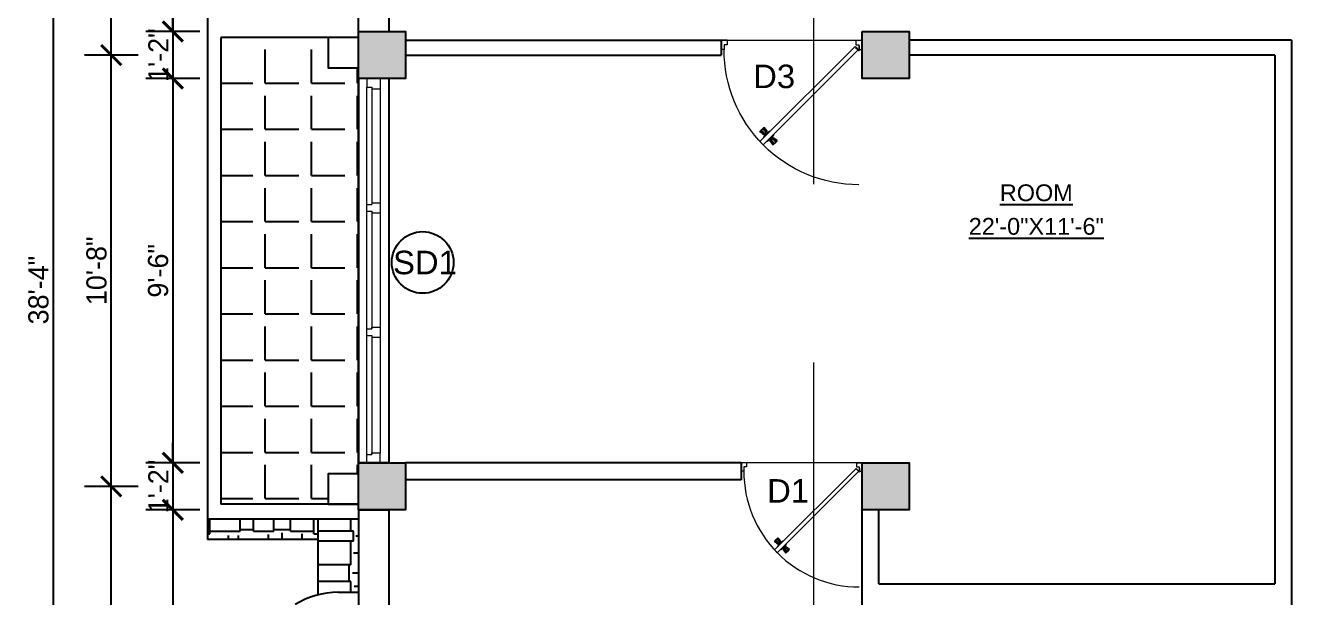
# Model space of a CAD drawing. Header units: inches. Extents: x 3672 to 10975, y -27382 to -746.
# Drawn here: x 8136.3 to 8513.5, y -23755.8 to -23585.3 of the extents above; entities that cross this region are included whole.
import ezdxf

# ---------------------------------------------------------------- set-up
doc = ezdxf.new("R2010")
doc.units = ezdxf.units.IN
doc.header["$LTSCALE"] = 17
doc.header["$MEASUREMENT"] = 0
doc.linetypes.add('21_FP_00$0$HIDDEN', pattern=[0.375, 0.25, -0.125])
doc.linetypes.add('PHANTOM2', pattern=[1.25, 0.625, -0.125, 0.125, -0.125, 0.125, -0.125])
for name, color, linetype, lineweight in [('25 BOT BAR', 12, 'Continuous', 25), ('aa_section_line', 2, 'PHANTOM2', 13), ('DOOR & WIN', 1, 'Continuous', 25), ('OUTLINE', 1, 'Continuous', 25), ('PUERTAS', 7, 'Continuous', 9), ('TEXT', 231, 'Continuous', 20), ('WINDOW FRAME PLAN', 162, 'Continuous', 18)]:
    doc.layers.add(name, color=color, linetype=linetype, lineweight=lineweight)
doc.styles.add('ARCHITECTURE', font='stylu.ttf')
doc.styles.add('DIMTEXT', font='arial.ttf', dxfattribs={"height": 6})
doc.dimstyles.new('8 SCALE', dxfattribs={"dimscale": 0, "dimtxt": 6, "dimasz": 6, "dimexe": 8, "dimexo": 8, "dimgap": 1.25, "dimtad": 1, "dimdec": 0, "dimzin": 3, "dimdsep": 46, "dimlunit": 4, "dimtxsty": 'ARCHITECTURE', "dimblk": 'ARCHTICK', "dimcen": 8, "dimdle": 8, "dimclrd": 5, "dimclre": 5, "dimclrt": 7, "dimadec": 0, "dimazin": 0, "dimtfac": 0.75, "dimtdec": 0, "dimtix": 1, "dimtmove": 2, "dimatfit": 3, "dimldrblk": 'ARCHTICK', "dimfxl": 8, "dimfxlon": 1, "dimtolj": 1, "dimtzin": 0, "dimlwd": -1, "dimlwe": -1, "dimarcsym": 0})

# ---------------------------------------------------------------- blocks, each defined once
blk = doc.blocks.new('3ft')
at = {"layer": 'PUERTAS', "color": 6}
for p, q in [((1.01, 2.52), (25.23, 26.74)), ((26.05, 25.92), (25.23, 26.74)), ((26.05, 25.92), (1.77, 1.64)), ((0, 2.4), (0, 0)), ((0.72, 2.4), (0, 2.4)), ((1.6, 0), (0, 0)), ((0.72, 1.52), (0.72, 2.44)), ((0.8, 1.52), (0.72, 1.52)), ((0.8, 1.52), (0.8, 2.41)), ((0.8, 1.2), (0.8, 1.52)), ((1.6, 1.2), (0.8, 1.2)), ((1.57, 1.84), (0.94, 2.47)), ((1.63, 1.89), (0.97, 2.55)), ((1.63, 1.89), (1.57, 1.84)), ((1.77, 1.64), (1.57, 1.84)), ((1.6, 0), (1.6, 1.2)), ((34.4, 0), (34.4, 1.2)), ((34.4, 1.2), (35.2, 1.2)), ((34.4, 0), (36, 0)), ((35.2, 1.2), (35.2, 2.4)), ((35.2, 2.4), (36, 2.4)), ((36, 0), (36, 2.4))]:
    blk.add_line(p, q, dxfattribs=at)
at = {"layer": 'PUERTAS', "color": 8}
for p, q in [((22.13, 26.28), (22.27, 26.42)), ((22.29, 26.41), (22.27, 26.42)), ((23.3, 25.66), (22.5, 26.56)), ((23.41, 25.77), (22.65, 26.71)), ((23.46, 25.83), (22.72, 26.75)), ((22.57, 24.94), (21.65, 25.68)), ((22.63, 24.99), (21.69, 25.75)), ((22.74, 25.1), (21.84, 25.9)), ((22.13, 26.28), (21.98, 26.13)), ((22.88, 25.24), (22.01, 26.06)), ((23.16, 25.52), (22.34, 26.39)), ((22.69, 24.32), (23.02, 24.83)), ((22.95, 24.96), (22.84, 25.07)), ((22.98, 24.99), (22.86, 25.1)), ((23.03, 25.04), (22.91, 25.15)), ((22.91, 24.53), (23.1, 24.91)), ((23.11, 25.12), (22.99, 25.23)), ((23.13, 24.76), (23.18, 24.99)), ((23.28, 25.3), (23.17, 25.41)), ((23.36, 25.37), (23.25, 25.49)), ((23.31, 24.94), (23.28, 25.08)), ((23.41, 25.43), (23.3, 25.54)), ((23.46, 25.09), (23.32, 25.13)), ((23.44, 25.45), (23.33, 25.56)), ((23.64, 25.27), (23.41, 25.22)), ((23.87, 25.49), (23.49, 25.3)), ((24.08, 25.71), (23.57, 25.38)), ((23.63, 23.38), (24.14, 23.72)), ((23.84, 23.6), (24.22, 23.79)), ((24.07, 23.82), (24.3, 23.88)), ((24.25, 24), (24.39, 23.97)), ((24.25, 23.26), (24.99, 22.34)), ((24.27, 23.64), (24.38, 23.53)), ((24.3, 23.67), (24.41, 23.56)), ((24.3, 23.32), (25.06, 22.38)), ((24.35, 23.72), (24.46, 23.61)), ((24.4, 24.15), (24.43, 24.01)), ((24.41, 23.43), (25.2, 22.53)), ((24.43, 23.8), (24.54, 23.69)), ((24.58, 24.33), (24.52, 24.1)), ((24.55, 23.57), (25.37, 22.7)), ((24.6, 23.97), (24.72, 23.86)), ((24.8, 24.56), (24.61, 24.18)), ((25.02, 24.77), (24.68, 24.26)), ((24.68, 24.05), (24.79, 23.94)), ((24.73, 24.1), (24.85, 23.99)), ((24.76, 24.13), (24.87, 24.02)), ((24.83, 23.85), (25.7, 23.03)), ((24.97, 23.99), (25.87, 23.2)), ((25.08, 24.1), (26.02, 23.34)), ((25.14, 24.15), (26.06, 23.41)), ((25.58, 22.82), (25.43, 22.67)), ((25.58, 22.82), (25.73, 22.97)), ((25.72, 22.98), (25.73, 22.97)), ((0, 0), (36, 0))]:
    blk.add_line(p, q, dxfattribs=at)
at = {"layer": 'PUERTAS', "color": 1}
for p, q in [((22.58, 26.7), (22.14, 26.26)), ((22.67, 26.73), (22.17, 26.23)), ((22.61, 26.67), (22.58, 26.7)), ((23.45, 25.91), (22.79, 26.73)), ((21.67, 25.73), (22.17, 26.23)), ((22.49, 24.95), (21.67, 25.61)), ((21.7, 25.82), (22.14, 26.26)), ((21.73, 25.79), (21.7, 25.82)), ((22.6, 24.96), (23.02, 25.38)), ((22.61, 24.25), (22.92, 24.72)), ((22.62, 24.13), (22.61, 24.14)), ((22.7, 25.07), (22.71, 25.06)), ((22.82, 25.06), (23.08, 25.32)), ((22.94, 24.95), (22.83, 25.07)), ((22.92, 24.72), (22.92, 24.72)), ((22.93, 24.94), (23.19, 25.21)), ((22.93, 24.84), (22.93, 24.83)), ((23.44, 25.81), (23.02, 25.38)), ((23.34, 25.58), (23.08, 25.32)), ((23.46, 25.47), (23.19, 25.21)), ((23.33, 25.7), (23.34, 25.69)), ((23.45, 25.46), (23.33, 25.57)), ((23.44, 23.31), (23.45, 23.3)), ((23.56, 23.3), (24.03, 23.61)), ((23.57, 25.47), (23.57, 25.47)), ((24.15, 25.79), (23.68, 25.48)), ((23.68, 25.48), (23.68, 25.48)), ((24.03, 23.61), (24.03, 23.62)), ((24.14, 23.62), (24.14, 23.62)), ((24.25, 23.62), (24.51, 23.89)), ((24.27, 25.78), (24.26, 25.79)), ((24.26, 23.29), (24.69, 23.71)), ((24.26, 23.63), (24.37, 23.52)), ((24.26, 23.18), (24.92, 22.37)), ((24.37, 23.52), (24.63, 23.77)), ((24.37, 23.4), (24.37, 23.4)), ((24.78, 24.15), (24.51, 23.89)), ((24.89, 24.03), (24.63, 23.77)), ((25.11, 24.14), (24.69, 23.71)), ((24.77, 24.14), (24.88, 24.03)), ((24.79, 24.38), (24.78, 24.37)), ((24.78, 24.26), (24.78, 24.26)), ((25.1, 24.84), (24.79, 24.38)), ((25, 24.03), (25, 24.03)), ((25.04, 22.36), (25.54, 22.86)), ((25.09, 24.96), (25.1, 24.95)), ((25.13, 22.39), (25.57, 22.83)), ((25.22, 24.14), (26.03, 23.48)), ((26.04, 23.37), (25.54, 22.86)), ((26.01, 23.27), (25.57, 22.83)), ((25.98, 23.3), (26.01, 23.27)), ((25.1, 22.42), (25.13, 22.39))]:
    blk.add_line(p, q, dxfattribs=at)
at = {"layer": 'PUERTAS', "color": 2}
for p, q in [((21.99, 26.11), (21.98, 26.13)), ((25.42, 22.68), (25.43, 22.67))]:
    blk.add_line(p, q, dxfattribs=at)
at = {"layer": 'PUERTAS', "color": 6}
for radius in [0.155, 0.0752]:
    blk.add_circle((0.82, 2.56), radius, dxfattribs=at)
blk.add_arc((0.82, 2.56), 34.38, 359.7285, 90.0333, dxfattribs=at)
at = {"layer": 'PUERTAS', "color": 1}
for centre, start, end in [((22.73, 26.68), 38.9236, 135), ((22.54, 25.01), 231.0764, 315), ((22.67, 24.2), 135, 225), ((22.77, 25.12), 225, 315), ((22.99, 24.89), 135, 219.7428), ((22.87, 24.78), 315, 39.7428), ((23.28, 25.63), 315, 45), ((23.39, 25.86), 315, 38.9236), ((23.51, 23.36), 225, 315), ((23.51, 25.41), 50.2572, 135), ((23.62, 25.53), 230.2572, 315), ((24.09, 23.56), 50.2572, 135), ((24.2, 23.68), 230.2572, 315), ((24.2, 25.73), 45, 135), ((24.32, 23.23), 135, 218.9236), ((24.42, 23.46), 135, 225), ((24.84, 24.31), 135, 219.7428), ((24.72, 24.21), 315, 39.7428), ((24.94, 23.98), 45, 135), ((25.04, 24.89), 315, 45), ((25.17, 24.08), 51.0764, 135), ((25.98, 23.42), 315, 51.0764), ((24.98, 22.42), 218.9236, 315)]:
    blk.add_arc(centre, 0.08, start, end, dxfattribs=at)
blk = doc.blocks.new('*U2796')
at = {"color": 3, "xscale": -1}
blk.add_blockref('3ft', (42, 0), dxfattribs=at)
blk = doc.blocks.new('*U2797')
at = {"layer": 'PUERTAS', "color": 2}
for p, q in [((11.61, 30.24), (12.57, 31.2)), ((11.61, 30.24), (39.94, 1.92)), ((40.83, 2.94), (12.57, 31.2)), ((16.34, 30.46), (16.36, 30.48)), ((12.35, 26.47), (12.33, 26.45)), ((0, 0), (0, 2.8)), ((0.93, 2.8), (0, 2.8)), ((1.87, 0), (0, 0)), ((0.93, 1.4), (0.93, 2.8)), ((1.87, 1.4), (0.93, 1.4)), ((1.87, 0), (1.87, 1.4)), ((39.94, 1.92), (40.16, 2.14)), ((40.1, 2.21), (40.86, 2.97)), ((40.1, 2.21), (40.16, 2.14)), ((40.13, 0), (40.13, 1.4)), ((40.13, 1.4), (41.07, 1.4)), ((40.13, 0), (42, 0)), ((40.16, 2.14), (40.9, 2.88)), ((41.07, 1.77), (41.07, 2.81)), ((41.07, 1.4), (41.07, 1.77)), ((41.07, 1.77), (41.16, 1.77)), ((41.16, 1.77), (41.16, 2.85)), ((41.16, 2.8), (42, 2.8)), ((42, 2.8), (42, 0))]:
    blk.add_line(p, q, dxfattribs=at)
at = {"layer": 'PUERTAS', "color": 8}
for p, q in [((14.63, 30.14), (15.5, 31.21)), ((14.69, 30.07), (15.57, 31.16)), ((14.82, 29.94), (15.74, 30.99)), ((14.98, 29.77), (15.94, 30.79)), ((15.31, 29.45), (16.33, 30.41)), ((15.47, 29.29), (16.52, 30.21)), ((15.99, 30.81), (16.01, 30.83)), ((16.19, 30.65), (16.01, 30.83)), ((16.19, 30.65), (16.36, 30.48)), ((12.67, 28.18), (11.59, 27.31)), ((12.74, 28.12), (11.65, 27.23)), ((12.87, 27.99), (11.82, 27.06)), ((12, 26.81), (11.98, 26.79)), ((12.15, 26.62), (11.98, 26.79)), ((13.04, 27.82), (12.01, 26.87)), ((12.15, 26.62), (12.33, 26.45)), ((13.36, 27.5), (12.4, 26.48)), ((13.52, 27.34), (12.6, 26.28)), ((13.65, 27.21), (12.77, 26.11)), ((12.82, 28.9), (13.2, 28.3)), ((13.71, 27.14), (12.84, 26.06)), ((13.12, 28.15), (12.99, 28.02)), ((13.14, 28.12), (13.01, 27.99)), ((13.06, 28.65), (13.29, 28.21)), ((13.2, 28.06), (13.07, 27.93)), ((13.3, 27.97), (13.17, 27.84)), ((13.33, 28.39), (13.39, 28.12)), ((13.5, 27.76), (13.37, 27.63)), ((13.59, 27.67), (13.46, 27.54)), ((13.54, 28.18), (13.49, 28.01)), ((13.65, 27.61), (13.52, 27.48)), ((13.71, 28), (13.54, 27.96)), ((13.68, 27.58), (13.55, 27.45)), ((13.92, 27.79), (13.65, 27.86)), ((14.18, 27.53), (13.75, 27.76)), ((14.43, 27.28), (13.83, 27.67)), ((13.91, 29.99), (14.5, 29.61)), ((14.16, 29.74), (14.59, 29.52)), ((14.42, 29.48), (14.69, 29.42)), ((14.63, 29.27), (14.8, 29.31)), ((14.66, 29.69), (14.79, 29.82)), ((14.68, 29.66), (14.82, 29.79)), ((14.74, 29.6), (14.87, 29.73)), ((14.8, 29.09), (14.85, 29.26)), ((14.84, 29.51), (14.97, 29.64)), ((15.01, 28.89), (14.95, 29.16)), ((15.04, 29.3), (15.17, 29.43)), ((15.28, 28.62), (15.05, 29.06)), ((15.14, 29.21), (15.27, 29.34)), ((15.52, 28.37), (15.14, 28.97)), ((15.2, 29.15), (15.33, 29.28)), ((15.22, 29.12), (15.35, 29.25)), ((15.6, 29.16), (16.69, 30.04)), ((15.67, 29.09), (16.75, 29.96)), ((0, 0), (42, 0))]:
    blk.add_line(p, q, dxfattribs=at)
at = {"layer": 'PUERTAS', "color": 1}
for p, q in [((14.64, 30.23), (15.41, 31.18)), ((15.55, 31.19), (16.13, 30.6)), ((15.62, 31.12), (15.65, 31.15)), ((15.65, 31.15), (16.17, 30.63)), ((16.72, 30.01), (16.13, 30.6)), ((16.68, 30.12), (16.17, 30.63)), ((11.62, 27.26), (12.21, 26.67)), ((12.58, 28.16), (11.63, 27.4)), ((11.69, 27.19), (11.66, 27.15)), ((11.66, 27.15), (12.17, 26.64)), ((12.69, 26.12), (12.17, 26.64)), ((12.79, 26.09), (12.21, 26.67)), ((12.7, 28.16), (13.2, 27.66)), ((12.73, 29.12), (12.72, 29.11)), ((12.72, 28.98), (13.08, 28.44)), ((12.83, 28.03), (12.84, 28.04)), ((13.7, 27.04), (12.93, 26.09)), ((12.97, 28.04), (13.27, 27.74)), ((13.11, 28.16), (12.98, 28.03)), ((13.08, 28.44), (13.08, 28.43)), ((13.09, 28.3), (13.09, 28.3)), ((13.09, 28.17), (13.4, 27.87)), ((13.69, 27.17), (13.2, 27.66)), ((13.57, 27.43), (13.27, 27.74)), ((13.71, 27.56), (13.4, 27.87)), ((13.69, 27.57), (13.56, 27.44)), ((13.56, 27.3), (13.57, 27.3)), ((13.69, 30.08), (13.7, 30.09)), ((13.83, 30.09), (14.37, 29.73)), ((13.83, 27.55), (13.84, 27.56)), ((13.97, 27.54), (13.96, 27.55)), ((14.51, 27.19), (13.97, 27.54)), ((14.37, 29.73), (14.38, 29.72)), ((14.51, 29.72), (14.5, 29.72)), ((14.63, 29.71), (14.94, 29.41)), ((14.65, 27.2), (14.64, 27.19)), ((14.65, 30.11), (15.14, 29.61)), ((14.65, 29.7), (14.78, 29.83)), ((14.78, 29.98), (14.77, 29.97)), ((14.77, 29.84), (15.07, 29.54)), ((15.25, 29.1), (14.94, 29.41)), ((15.37, 29.24), (15.07, 29.54)), ((15.64, 29.12), (15.14, 29.61)), ((15.23, 29.11), (15.36, 29.24)), ((15.25, 28.97), (15.25, 28.97)), ((15.26, 28.84), (15.25, 28.84)), ((15.62, 28.3), (15.26, 28.84)), ((15.51, 29.24), (15.5, 29.24)), ((15.61, 28.15), (15.62, 28.16)), ((15.76, 29.11), (16.71, 29.88)), ((16.65, 30.09), (16.68, 30.12)), ((12.72, 26.16), (12.69, 26.12))]:
    blk.add_line(p, q, dxfattribs=at)
at = {"layer": 'PUERTAS', "color": 2}
for radius in [0.181, 0.0878]:
    blk.add_circle((41.04, 2.99), radius, dxfattribs=at)
at = {"layer": 'PUERTAS', "color": 8}
blk.add_arc((41.04, 2.99), 40.11, 89.9667, 180.2715, dxfattribs=at)
at = {"layer": 'PUERTAS', "color": 1}
for centre, start, end in [((14.71, 30.17), 141.0764, 225), ((15.48, 31.12), 45, 141.0764), ((11.69, 27.33), 128.9236, 225), ((12.63, 28.09), 45, 128.9236), ((12.79, 29.04), 135, 225), ((12.9, 27.97), 45, 135), ((13.16, 28.24), 140.2572, 225), ((13.02, 28.36), 320.2572, 45), ((13.5, 27.37), 315, 45), ((13.62, 27.1), 321.0764, 45), ((13.76, 30.02), 45, 135), ((13.77, 27.63), 225, 309.7428), ((13.9, 27.49), 45, 129.7428), ((14.44, 29.79), 225, 309.7428), ((14.57, 29.65), 45, 129.7428), ((14.58, 27.25), 225, 315), ((14.84, 29.91), 135, 225), ((15.32, 28.91), 140.2572, 225), ((15.18, 29.03), 320.2572, 45), ((15.44, 29.3), 225, 315), ((15.55, 28.23), 315, 45), ((15.7, 29.18), 225, 308.9236), ((12.86, 26.15), 225, 321.0764)]:
    blk.add_arc(centre, 0.0933, start, end, dxfattribs=at)
blk = doc.blocks.new('_ArchTick')
at = {"color": 0, "linetype": 'ByBlock', "const_width": 0.15}
blk.add_lwpolyline([(-0.5, -0.5), (0.5, 0.5)], dxfattribs=at)
blk = doc.blocks.new('*D3161')
at = {"layer": '25 BOT BAR', "color": 5, "transparency": 16777216}
for p, q in [((8180.21, -23440.15), (8180.21, -23595.15)), ((8188.21, -23448.15), (8172.21, -23448.15)), ((8188.21, -23587.15), (8172.21, -23587.15))]:
    blk.add_line(p, q, dxfattribs=at)
at = {"layer": 'Defpoints', "color": 0, "transparency": 16777216}
for p in [(8235.52, -23448.15), (8180.21, -23587.15), (8235.52, -23587.15)]:
    blk.add_point(p, dxfattribs=at)
at = {"layer": '25 BOT BAR', "color": 5, "transparency": 16777216, "xscale": 6, "yscale": 6, "zscale": 6}
for p, rotation in [((8180.21, -23448.15), 90), ((8180.21, -23587.15), 270)]:
    blk.add_blockref('_ArchTick', p, dxfattribs=dict(at, rotation=rotation))
at = {"layer": '25 BOT BAR', "color": 7, "transparency": 16777216, "insert": (8175.74, -23517.65), "char_height": 6, "attachment_point": 5, "rotation": 90, "style": 'ARCHITECTURE'}
blk.add_mtext('\\A1;11\'-7"', dxfattribs=at)
blk = doc.blocks.new('*D3162')
at = {"layer": '25 BOT BAR', "color": 5, "transparency": 16777216}
for p, q in [((8180.21, -23587.15), (8180.21, -23581.15)), ((8188.21, -23587.15), (8172.21, -23587.15)), ((8180.21, -23587.15), (8180.21, -23601.15)), ((8188.21, -23601.15), (8172.21, -23601.15)), ((8180.21, -23601.15), (8180.21, -23607.15))]:
    blk.add_line(p, q, dxfattribs=at)
at = {"layer": 'Defpoints', "color": 0, "transparency": 16777216}
for p in [(8235.52, -23587.15), (8180.21, -23601.15), (8235.52, -23601.15)]:
    blk.add_point(p, dxfattribs=at)
at = {"layer": '25 BOT BAR', "color": 5, "transparency": 16777216, "xscale": 6, "yscale": 6, "zscale": 6}
for p, rotation in [((8180.21, -23587.15), 270), ((8180.21, -23601.15), 90)]:
    blk.add_blockref('_ArchTick', p, dxfattribs=dict(at, rotation=rotation))
at = {"layer": '25 BOT BAR', "color": 7, "transparency": 16777216, "insert": (8175.9, -23594.15), "char_height": 6, "attachment_point": 5, "rotation": 90, "style": 'ARCHITECTURE'}
blk.add_mtext('\\A1;1\'-2"', dxfattribs=at)
blk = doc.blocks.new('*D3163')
at = {"layer": '25 BOT BAR', "color": 5, "transparency": 16777216}
for p, q in [((8180.21, -23593.15), (8180.21, -23723.64)), ((8188.21, -23601.15), (8172.21, -23601.15)), ((8188.21, -23715.64), (8172.21, -23715.64))]:
    blk.add_line(p, q, dxfattribs=at)
at = {"layer": 'Defpoints', "color": 0, "transparency": 16777216}
for p in [(8235.52, -23601.15), (8180.21, -23715.64), (8235.52, -23715.64)]:
    blk.add_point(p, dxfattribs=at)
at = {"layer": '25 BOT BAR', "color": 5, "transparency": 16777216, "xscale": 6, "yscale": 6, "zscale": 6}
for p, rotation in [((8180.21, -23601.15), 90), ((8180.21, -23715.64), 270)]:
    blk.add_blockref('_ArchTick', p, dxfattribs=dict(at, rotation=rotation))
at = {"layer": '25 BOT BAR', "color": 7, "transparency": 16777216, "insert": (8175.84, -23658.4), "char_height": 6, "attachment_point": 5, "rotation": 90, "style": 'ARCHITECTURE'}
blk.add_mtext('\\A1;9\'-6"', dxfattribs=at)
blk = doc.blocks.new('*D3164')
at = {"layer": '25 BOT BAR', "color": 5, "transparency": 16777216}
for p, q in [((8180.21, -23715.64), (8180.21, -23709.64)), ((8188.21, -23715.64), (8172.21, -23715.64)), ((8180.21, -23715.64), (8180.21, -23729.64)), ((8188.21, -23729.64), (8172.21, -23729.64)), ((8180.21, -23729.64), (8180.21, -23735.64))]:
    blk.add_line(p, q, dxfattribs=at)
at = {"layer": 'Defpoints', "color": 0, "transparency": 16777216}
for p in [(8235.52, -23715.64), (8180.21, -23729.64), (8235.52, -23729.64)]:
    blk.add_point(p, dxfattribs=at)
at = {"layer": '25 BOT BAR', "color": 5, "transparency": 16777216, "xscale": 6, "yscale": 6, "zscale": 6}
for p, rotation in [((8180.21, -23715.64), 270), ((8180.21, -23729.64), 90)]:
    blk.add_blockref('_ArchTick', p, dxfattribs=dict(at, rotation=rotation))
at = {"layer": '25 BOT BAR', "color": 7, "transparency": 16777216, "insert": (8175.9, -23722.64), "char_height": 6, "attachment_point": 5, "rotation": 90, "style": 'ARCHITECTURE'}
blk.add_mtext('\\A1;1\'-2"', dxfattribs=at)
blk = doc.blocks.new('*D3165')
at = {"layer": '25 BOT BAR', "color": 5, "transparency": 16777216}
for p, q in [((8180.21, -23721.64), (8180.21, -23888.15)), ((8188.21, -23729.64), (8172.21, -23729.64)), ((8188.21, -23880.15), (8172.21, -23880.15))]:
    blk.add_line(p, q, dxfattribs=at)
at = {"layer": 'Defpoints', "color": 0, "transparency": 16777216}
for p in [(8235.52, -23729.64), (8180.21, -23880.15), (8235.52, -23880.15)]:
    blk.add_point(p, dxfattribs=at)
at = {"layer": '25 BOT BAR', "color": 5, "transparency": 16777216, "xscale": 6, "yscale": 6, "zscale": 6}
for p, rotation in [((8180.21, -23729.64), 90), ((8180.21, -23880.15), 270)]:
    blk.add_blockref('_ArchTick', p, dxfattribs=dict(at, rotation=rotation))
at = {"layer": '25 BOT BAR', "color": 7, "transparency": 16777216, "insert": (8175.74, -23804.9), "char_height": 6, "attachment_point": 5, "rotation": 90, "style": 'ARCHITECTURE'}
blk.add_mtext('\\A1;12\'-7"', dxfattribs=at)
blk = doc.blocks.new('*D3167')
at = {"layer": '25 BOT BAR', "color": 5, "transparency": 16777216}
for p, q in [((8161.87, -23895.15), (8161.87, -23714.64)), ((8169.87, -23722.64), (8153.87, -23722.64)), ((8169.87, -23887.15), (8153.87, -23887.15))]:
    blk.add_line(p, q, dxfattribs=at)
at = {"layer": 'Defpoints', "color": 0, "transparency": 16777216}
for p in [(8161.87, -23722.64), (8242.52, -23722.64), (8242.52, -23887.15)]:
    blk.add_point(p, dxfattribs=at)
at = {"layer": '25 BOT BAR', "color": 5, "transparency": 16777216, "xscale": 6, "yscale": 6, "zscale": 6}
for p, rotation in [((8161.87, -23722.64), 90), ((8161.87, -23887.15), 270)]:
    blk.add_blockref('_ArchTick', p, dxfattribs=dict(at, rotation=rotation))
at = {"layer": '25 BOT BAR', "color": 7, "transparency": 16777216, "insert": (8157.51, -23804.9), "char_height": 6, "attachment_point": 5, "rotation": 90, "style": 'ARCHITECTURE'}
blk.add_mtext('\\A1;13\'-9"', dxfattribs=at)
blk = doc.blocks.new('*D3168')
at = {"layer": '25 BOT BAR', "color": 5, "transparency": 16777216}
for p, q in [((8161.87, -23730.64), (8161.87, -23586.15)), ((8169.87, -23594.15), (8153.87, -23594.15)), ((8169.87, -23722.64), (8153.87, -23722.64))]:
    blk.add_line(p, q, dxfattribs=at)
at = {"layer": 'Defpoints', "color": 0, "transparency": 16777216}
for p in [(8161.87, -23594.15), (8242.52, -23594.15), (8242.52, -23722.64)]:
    blk.add_point(p, dxfattribs=at)
at = {"layer": '25 BOT BAR', "color": 5, "transparency": 16777216, "xscale": 6, "yscale": 6, "zscale": 6}
for p, rotation in [((8161.87, -23594.15), 90), ((8161.87, -23722.64), 270)]:
    blk.add_blockref('_ArchTick', p, dxfattribs=dict(at, rotation=rotation))
at = {"layer": '25 BOT BAR', "color": 7, "transparency": 16777216, "insert": (8157.49, -23658.4), "char_height": 6, "attachment_point": 5, "rotation": 90, "style": 'ARCHITECTURE'}
blk.add_mtext('\\A1;10\'-8"', dxfattribs=at)
blk = doc.blocks.new('*D3169')
at = {"layer": '25 BOT BAR', "color": 5, "transparency": 16777216}
for p, q in [((8161.87, -23602.15), (8161.87, -23433.15)), ((8169.87, -23441.15), (8153.87, -23441.15)), ((8169.87, -23594.15), (8153.87, -23594.15))]:
    blk.add_line(p, q, dxfattribs=at)
at = {"layer": 'Defpoints', "color": 0, "transparency": 16777216}
for p in [(8161.87, -23441.15), (8242.52, -23441.15), (8242.52, -23594.15)]:
    blk.add_point(p, dxfattribs=at)
at = {"layer": '25 BOT BAR', "color": 5, "transparency": 16777216, "xscale": 6, "yscale": 6, "zscale": 6}
for p, rotation in [((8161.87, -23441.15), 90), ((8161.87, -23594.15), 270)]:
    blk.add_blockref('_ArchTick', p, dxfattribs=dict(at, rotation=rotation))
at = {"layer": '25 BOT BAR', "color": 7, "transparency": 16777216, "insert": (8157.52, -23517.65), "char_height": 6, "attachment_point": 5, "rotation": 90, "style": 'ARCHITECTURE'}
blk.add_mtext('\\A1;12\'-9"', dxfattribs=at)
blk = doc.blocks.new('*D3170')
at = {"layer": '25 BOT BAR', "color": 5, "transparency": 16777216}
for p, q in [((8144.58, -23426.15), (8144.58, -23902.15)), ((8152.58, -23434.15), (8136.58, -23434.15)), ((8152.58, -23894.15), (8136.58, -23894.15))]:
    blk.add_line(p, q, dxfattribs=at)
at = {"layer": 'Defpoints', "color": 0, "transparency": 16777216}
for p in [(8235.52, -23434.15), (8144.58, -23894.15), (8235.52, -23894.15)]:
    blk.add_point(p, dxfattribs=at)
at = {"layer": '25 BOT BAR', "color": 5, "transparency": 16777216, "xscale": 6, "yscale": 6, "zscale": 6}
for p, rotation in [((8144.58, -23434.15), 90), ((8144.58, -23894.15), 270)]:
    blk.add_blockref('_ArchTick', p, dxfattribs=dict(at, rotation=rotation))
at = {"layer": '25 BOT BAR', "color": 7, "transparency": 16777216, "insert": (8140.2, -23664.15), "char_height": 6, "attachment_point": 5, "rotation": 90, "style": 'ARCHITECTURE'}
blk.add_mtext('\\A1;38\'-4"', dxfattribs=at)
blk = doc.blocks.new('*D3219')
at = {"layer": '25 BOT BAR', "color": 5, "transparency": 16777216}
for p, q in [((8190.52, -23939.11), (8190.52, -23955.11)), ((8219.52, -23939.11), (8219.52, -23955.11)), ((8227.52, -23947.11), (8182.52, -23947.11))]:
    blk.add_line(p, q, dxfattribs=at)
at = {"layer": 'Defpoints', "color": 0, "transparency": 16777216}
for p in [(8190.52, -23738.15), (8219.52, -23910.15), (8190.52, -23947.11)]:
    blk.add_point(p, dxfattribs=at)
at = {"layer": '25 BOT BAR', "color": 5, "transparency": 16777216, "xscale": 6, "yscale": 6, "zscale": 6, "rotation": 180}
blk.add_blockref('_ArchTick', (8190.52, -23947.11), dxfattribs=at)
at = {"layer": '25 BOT BAR', "color": 5, "transparency": 16777216, "xscale": 6, "yscale": 6, "zscale": 6}
blk.add_blockref('_ArchTick', (8219.52, -23947.11), dxfattribs=at)
at = {"layer": '25 BOT BAR', "color": 7, "transparency": 16777216, "insert": (8205.02, -23942.73), "char_height": 6, "attachment_point": 5, "style": 'ARCHITECTURE'}
blk.add_mtext('\\A1;2\'-5"', dxfattribs=at)
blk = doc.blocks.new('*D3220')
at = {"layer": '25 BOT BAR', "color": 5, "transparency": 16777216}
for p, q in [((8190.52, -23975.57), (8190.52, -23991.57)), ((8235.52, -23975.57), (8235.52, -23991.57)), ((8243.52, -23983.57), (8182.52, -23983.57))]:
    blk.add_line(p, q, dxfattribs=at)
at = {"layer": 'Defpoints', "color": 0, "transparency": 16777216}
for p in [(8190.52, -23738.15), (8235.52, -23894.15), (8190.52, -23983.57)]:
    blk.add_point(p, dxfattribs=at)
at = {"layer": '25 BOT BAR', "color": 5, "transparency": 16777216, "xscale": 6, "yscale": 6, "zscale": 6, "rotation": 180}
blk.add_blockref('_ArchTick', (8190.52, -23983.57), dxfattribs=at)
at = {"layer": '25 BOT BAR', "color": 5, "transparency": 16777216, "xscale": 6, "yscale": 6, "zscale": 6}
blk.add_blockref('_ArchTick', (8235.52, -23983.57), dxfattribs=at)
at = {"layer": '25 BOT BAR', "color": 7, "transparency": 16777216, "insert": (8213.02, -23979.21), "char_height": 6, "attachment_point": 5, "style": 'ARCHITECTURE'}
blk.add_mtext('\\A1;3\'-9"', dxfattribs=at)

msp = doc.modelspace()

# ---------------------------------------------------------------- hatches: boundary and pattern name
at = {"layer": 'DOOR & WIN'}
h = msp.add_hatch(color=256, dxfattribs=at)
h.dxf.hatch_style = 1
h.paths.add_polyline_path([(8249.52, -23587.15), (8235.52, -23587.15), (8235.52, -23601.15), (8249.52, -23601.15)])
h = msp.add_hatch(color=256, dxfattribs=at)
h.dxf.hatch_style = 1
h.paths.add_polyline_path([(8399.52, -23587.15), (8385.52, -23587.15), (8385.52, -23601.15), (8399.52, -23601.15)])
h = msp.add_hatch(color=256, dxfattribs=at)
h.dxf.hatch_style = 1
h.paths.add_polyline_path([(8249.52, -23715.64), (8235.52, -23715.64), (8235.52, -23729.64), (8249.52, -23729.64)])
h = msp.add_hatch(color=256, dxfattribs=at)
h.dxf.hatch_style = 1
h.paths.add_polyline_path([(8399.52, -23715.64), (8385.52, -23715.64), (8385.52, -23729.64), (8399.52, -23729.64)])
at = {"layer": 'OUTLINE'}
h = msp.add_hatch(dxfattribs=at)
h.set_pattern_fill('ANGLE', color=8, scale=50)
h.set_pattern_definition([(0, (-1774.765, -5039.995), (0, 13.75), [10, -3.75]), (90, (-1774.765, -5039.995), (-13.75, 8e-16), [10, -3.75])])
h.paths.add_polyline_path([(8235.52, -23601.15), (8235.52, -23597.9), (8226.52, -23597.9), (8226.52, -23588.9), (8194.52, -23588.9), (8194.52, -23727.9), (8226.52, -23727.9), (8226.52, -23718.9), (8235.52, -23718.9), (8235.52, -23715.64)])
h = msp.add_hatch(dxfattribs=at)
h.set_pattern_fill('AR-RSHKE', color=8)
h.set_pattern_definition([(0, (-1774.765, -5039.995), (25.5, 12), [6, -5, 7, -3, 9, -4]), (0, (-1768.765, -5039.495), (25.5, 12), [5, -19, 4, -6]), (0, (-1756.765, -5040.745), (25.5, 12), [3, -31]), (90, (-1774.765, -5039.995), (-8.5, 12), [11.5, -36.5]), (90, (-1768.765, -5039.995), (-8.5, 12), [11.25, -36.75]), (90, (-1763.765, -5039.995), (-8.5, 12), [10.5, -37.5]), (90, (-1756.765, -5040.745), (-8.5, 12), [11.5, -36.5]), (90, (-1753.765, -5040.745), (-8.5, 12), [11.5, -36.5]), (90, (-1744.765, -5039.995), (-8.5, 12), [11, -37])])
h.paths.add_polyline_path([(8223.52, -23732.4), (8190.52, -23732.4), (8190.52, -23738.4), (8223.52, -23738.4)])
h = msp.add_hatch(dxfattribs=at)
h.set_pattern_fill('AR-RSHKE', color=8, angle=90)
h.set_pattern_definition([(90, (-1774.765, -5039.995), (-12, 25.5), [6, -5, 7, -3, 9, -4]), (90, (-1775.265, -5033.995), (-12, 25.5), [5, -19, 4, -6]), (90, (-1774.015, -5021.995), (-12, 25.5), [3, -31]), (180, (-1774.765, -5039.995), (-12, -8.5), [11.5, -36.5]), (180, (-1774.765, -5033.995), (-12, -8.5), [11.25, -36.75]), (180, (-1774.765, -5028.995), (-12, -8.5), [10.5, -37.5]), (180, (-1774.015, -5021.995), (-12, -8.5), [11.5, -36.5]), (180, (-1774.015, -5018.995), (-12, -8.5), [11.5, -36.5]), (180, (-1774.765, -5009.995), (-12, -8.5), [11, -37])])
edge = h.paths.add_edge_path()
edge.add_line((8235.52, -23732.4), (8223.52, -23732.4))
edge.add_line((8223.52, -23732.4), (8223.52, -23754.89))
edge.add_arc((8229.43, -23778.15), 24, 90, 104.2391, ccw=False)
edge.add_line((8229.43, -23754.15), (8235.52, -23754.15))
edge.add_line((8235.52, -23754.15), (8235.52, -23732.4))

# ---------------------------------------------------------------- linework, layer by layer
at = {"layer": '25 BOT BAR'}
for p, q in [((8190.52, -23578.4), (8190.52, -23738.15)), ((8235.52, -23587.15), (8235.52, -23578.15)), ((8244.52, -23578.15), (8244.52, -23587.15)), ((8194.52, -23588.9), (8194.52, -23727.9)), ((8235.52, -23588.9), (8194.52, -23588.9)), ((8249.52, -23589.65), (8343.52, -23589.65)), ((8343.52, -23589.65), (8343.52, -23594.15)), ((8513.52, -23589.65), (8399.52, -23589.65)), ((8513.52, -23589.65), (8513.52, -23771.64)), ((8249.52, -23594.15), (8343.52, -23594.15)), ((8508.52, -23594.15), (8399.52, -23594.15)), ((8508.52, -23594.15), (8508.52, -23751.64)), ((8235.52, -23601.15), (8235.52, -23715.64)), ((8244.52, -23601.15), (8244.52, -23715.64)), ((8349.52, -23715.64), (8249.52, -23715.64)), ((8349.52, -23715.64), (8349.52, -23720.64)), ((8349.52, -23720.64), (8249.52, -23720.64)), ((8235.52, -23727.9), (8194.52, -23727.9)), ((8235.52, -23729.64), (8235.52, -23880.15)), ((8235.52, -23729.64), (8244.52, -23729.64)), ((8244.52, -23729.64), (8244.52, -23880.15)), ((8385.52, -23758.64), (8385.52, -23729.64)), ((8390.52, -23751.64), (8390.52, -23729.64)), ((8235.52, -23732.4), (8190.52, -23732.4)), ((8190.52, -23732.4), (8190.52, -23738.4)), ((8223.52, -23754.89), (8223.52, -23732.4)), ((8223.52, -23738.4), (8190.52, -23738.4)), ((8390.52, -23751.64), (8508.52, -23751.64)), ((8229.43, -23754.15), (8235.52, -23754.15))]:
    msp.add_line(p, q, dxfattribs=at)
for points in [[(8235.52, -23588.9), (8226.52, -23588.9), (8226.52, -23597.9), (8235.52, -23597.9)], [(8235.52, -23718.9), (8226.52, -23718.9), (8226.52, -23727.9), (8235.52, -23727.9)]]:
    msp.add_lwpolyline(points, close=True, dxfattribs=at)
msp.add_circle((8254.63, -23655.92), 9.19, dxfattribs=at)
msp.add_arc((8229.43, -23778.15), 24, 90, 122.203, dxfattribs=at)
at = {"layer": 'aa_section_line', "linetype": '21_FP_00$0$HIDDEN', "ltscale": 25}
msp.add_line((8371.09, -23366.96), (8371.08, -23986.89), dxfattribs=at)
at = {"layer": 'DOOR & WIN'}
for p, q in [((8235.52, -23715.64), (8235.52, -23601.15)), ((8244.52, -23601.15), (8235.52, -23601.15)), ((8244.52, -23601.15), (8244.52, -23715.64)), ((8244.52, -23715.64), (8235.52, -23715.64)), ((8244.52, -23715.64), (8235.52, -23715.64))]:
    msp.add_line(p, q, dxfattribs=at)
at = {"layer": 'OUTLINE'}
for points in [[(8235.52, -23587.15), (8249.52, -23587.15), (8249.52, -23601.15), (8235.52, -23601.15)], [(8385.52, -23587.15), (8399.52, -23587.15), (8399.52, -23601.15), (8385.52, -23601.15)], [(8235.52, -23715.64), (8249.52, -23715.64), (8249.52, -23729.64), (8235.52, -23729.64)], [(8385.52, -23715.64), (8399.52, -23715.64), (8399.52, -23729.64), (8385.52, -23729.64)]]:
    msp.add_lwpolyline(points, close=True, dxfattribs=at)
at = {"layer": 'WINDOW FRAME PLAN'}
for p, q in [((8238.02, -23601.15), (8238.02, -23603.65)), ((8242.02, -23601.15), (8242.02, -23604.15)), ((8238.02, -23713.14), (8238.02, -23603.65)), ((8238.02, -23603.65), (8239.52, -23603.65)), ((8239.52, -23603.65), (8239.52, -23604.15)), ((8239.52, -23604.15), (8239.52, -23638.65)), ((8239.52, -23604.15), (8242.02, -23604.15)), ((8242.02, -23604.15), (8242.02, -23712.64)), ((8238.02, -23638.65), (8239.52, -23638.65)), ((8239.52, -23638.15), (8242.02, -23638.15)), ((8238.02, -23640.65), (8239.52, -23640.65)), ((8239.52, -23640.65), (8239.52, -23641.15)), ((8239.52, -23640.65), (8239.52, -23675.65)), ((8239.52, -23641.15), (8242.02, -23641.15)), ((8238.02, -23675.65), (8239.52, -23675.65)), ((8239.52, -23675.15), (8242.02, -23675.15)), ((8239.52, -23675.65), (8239.52, -23675.15)), ((8238.02, -23677.65), (8239.52, -23677.65)), ((8239.52, -23677.65), (8239.52, -23713.14)), ((8239.52, -23678.15), (8242.02, -23678.15)), ((8238.02, -23715.64), (8238.02, -23713.14)), ((8238.02, -23713.14), (8239.52, -23713.14)), ((8239.52, -23712.64), (8242.02, -23712.64)), ((8239.52, -23713.14), (8239.52, -23712.64)), ((8242.02, -23715.64), (8242.02, -23712.64))]:
    msp.add_line(p, q, dxfattribs=at)

# ---------------------------------------------------------------- block references
at = {"layer": 'DOOR & WIN', "xscale": -1, "rotation": 180}
for name, p in [('*U2797', (8343.52, -23589.65)), ('*U2796', (8343.52, -23715.64))]:
    msp.add_blockref(name, p, dxfattribs=at)

# ---------------------------------------------------------------- texts
at = {"layer": 'DOOR & WIN', "char_height": 5, "attachment_point": 5}
for s, insert in [('{\\fArial TUR|b0|i0|c162|p34;\\L\\C7;ROOM}', (8437.44, -23635.19)), ('{\\fArial TUR|b0|i0|c0|p34;\\L\\C7;22\'-0"X11\'-6"}', (8437.44, -23645.19))]:
    msp.add_mtext(s, dxfattribs=dict(at, insert=insert))
at = {"layer": 'TEXT', "style": 'DIMTEXT'}
for s, p in [('D3', (8353.09, -23603.98)), ('D1', (8357.25, -23727.46))]:
    msp.add_text(s, height=7, dxfattribs=at).set_placement(p)
msp.add_text('SD1', height=7, rotation=360, dxfattribs=at).set_placement((8245.8, -23659.42))

# ---------------------------------------------------------------- dimensions: what is measured, and where the dimension line sits
at = {"layer": '25 BOT BAR'}
for base, p1, p2, picture, middle in [((8144.58, -23894.15), (8235.52, -23434.15), (8235.52, -23894.15), '*D3170', (8140.2, -23664.15)), ((8161.87, -23441.15), (8242.52, -23594.15), (8242.52, -23441.15), '*D3169', (8157.52, -23517.65)), ((8180.21, -23587.15), (8235.52, -23448.15), (8235.52, -23587.15), '*D3161', (8175.74, -23517.65)), ((8180.21, -23601.15), (8235.52, -23587.15), (8235.52, -23601.15), '*D3162', (8175.9, -23594.15)), ((8161.87, -23594.15), (8242.52, -23722.64), (8242.52, -23594.15), '*D3168', (8157.49, -23658.4)), ((8180.21, -23715.64), (8235.52, -23601.15), (8235.52, -23715.64), '*D3163', (8175.84, -23658.4)), ((8180.21, -23729.64), (8235.52, -23715.64), (8235.52, -23729.64), '*D3164', (8175.9, -23722.64)), ((8161.87, -23722.64), (8242.52, -23887.15), (8242.52, -23722.64), '*D3167', (8157.51, -23804.9)), ((8180.21, -23880.15), (8235.52, -23729.64), (8235.52, -23880.15), '*D3165', (8175.74, -23804.9))]:
    dim = msp.add_linear_dim(base=base, p1=p1, p2=p2, angle=90, dimstyle='8 SCALE', override={"dimscale": 1}, dxfattribs=at)
    dim.commit()
    dim.dimension.update_dxf_attribs({"geometry": picture, "text_midpoint": middle})
for base, p1, picture, middle in [((8190.52, -23947.11), (8219.52, -23910.15), '*D3219', (8205.02, -23942.73)), ((8190.52, -23983.57), (8235.52, -23894.15), '*D3220', (8213.02, -23979.21))]:
    dim = msp.add_linear_dim(base=base, p1=p1, p2=(8190.52, -23738.15), dimstyle='8 SCALE', override={"dimscale": 1}, dxfattribs=at)
    dim.commit()
    dim.dimension.update_dxf_attribs({"geometry": picture, "text_midpoint": middle})

doc.saveas('drawing.dxf')
